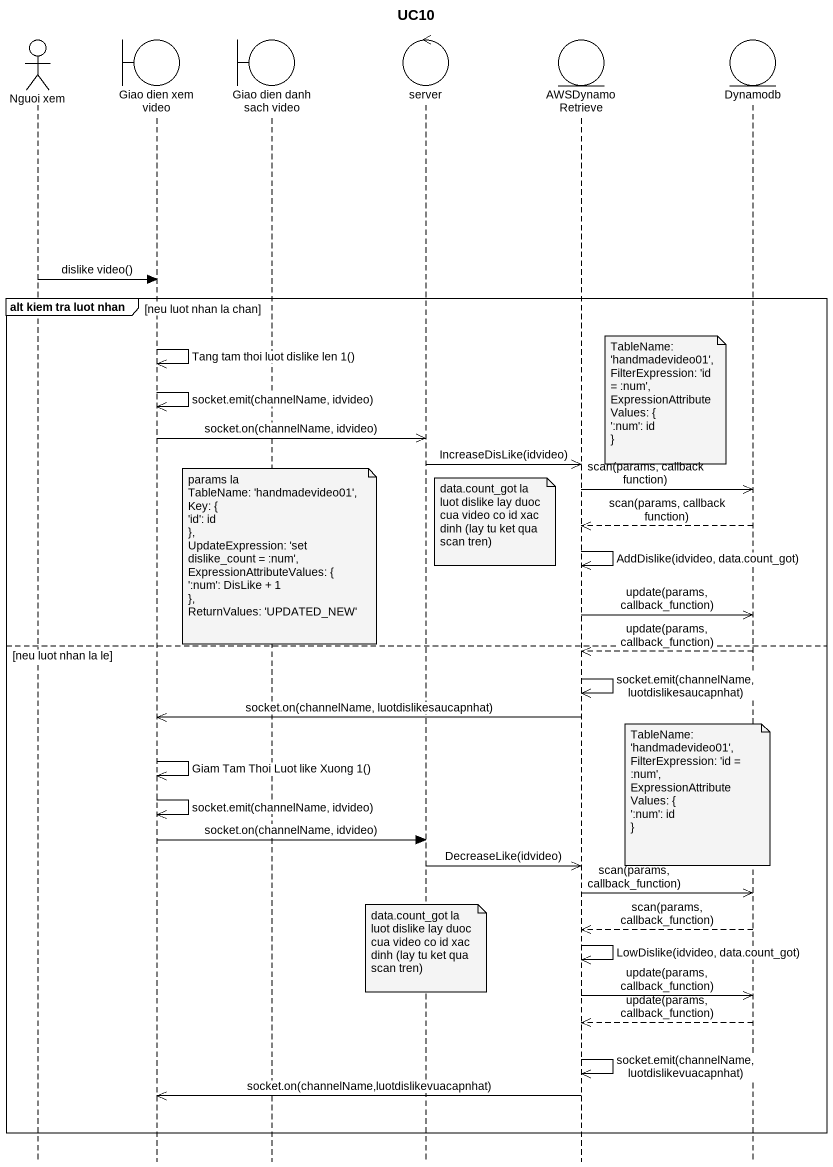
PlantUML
@startuml
title UC10
hide footbox
actor "Nguoi xem" as Nguoi_xem
boundary "Giao dien xem video" as Giao_dien_xem_video
boundary "Giao dien danh sach video" as Giao_dien_danh_sach_video
control server
entity AWSDynamoRetrieve
entity Dynamodb

Nguoi_xem -> Giao_dien_xem_video : dislike video()
group alt kiem tra luot nhan [neu luot nhan la chan]
  Giao_dien_xem_video ->> Giao_dien_xem_video : Tang tam thoi luot dislike len 1()
  Giao_dien_xem_video ->> Giao_dien_xem_video : socket.emit(channelName, idvideo)
  note right of AWSDynamoRetrieve
    TableName: 'handmadevideo01',
    FilterExpression: 'id = :num',
    ExpressionAttributeValues: {
    ~':num': id
    ~}
  end note
  Giao_dien_xem_video ->> server : socket.on(channelName, idvideo)
  server ->> AWSDynamoRetrieve : IncreaseDisLike(idvideo)
  AWSDynamoRetrieve ->> Dynamodb : scan(params, callback function)
  note right of server : data.count_got la luot dislike lay duoc cua video co id xac dinh (lay tu ket qua scan tren)
  Dynamodb -->> AWSDynamoRetrieve : scan(params, callback function)
  AWSDynamoRetrieve ->> AWSDynamoRetrieve : AddDislike(idvideo, data.count_got)
  note over Giao_dien_danh_sach_video
    params la
    TableName: 'handmadevideo01',
    Key: {
    ~'id': id
    ~},
    UpdateExpression: 'set dislike_count = :num',
    ExpressionAttributeValues: {
    ~':num': DisLike + 1
    ~},
    ReturnValues: 'UPDATED_NEW'
  end note
  AWSDynamoRetrieve ->> Dynamodb : update(params, callback_function)
else neu luot nhan la le
  Dynamodb -->> AWSDynamoRetrieve : update(params, callback_function)
  AWSDynamoRetrieve ->> AWSDynamoRetrieve : socket.emit(channelName, luotdislikesaucapnhat)
  AWSDynamoRetrieve ->> Giao_dien_xem_video : socket.on(channelName, luotdislikesaucapnhat)
  Giao_dien_xem_video ->> Giao_dien_xem_video : Giam Tam Thoi Luot like Xuong 1()
  note over Dynamodb
    TableName: 'handmadevideo01',
    FilterExpression: 'id = :num',
    ExpressionAttributeValues: {
    ~':num': id
    ~}
  end note
  Giao_dien_xem_video ->> Giao_dien_xem_video : socket.emit(channelName, idvideo)
  Giao_dien_xem_video -> server : socket.on(channelName, idvideo)
  server ->> AWSDynamoRetrieve : DecreaseLike(idvideo)
  AWSDynamoRetrieve ->> Dynamodb : scan(params, callback_function)
  Dynamodb -->> AWSDynamoRetrieve : scan(params, callback_function)
  AWSDynamoRetrieve ->> AWSDynamoRetrieve : LowDislike(idvideo, data.count_got)
  note over server : data.count_got la luot dislike lay duoc cua video co id xac dinh (lay tu ket qua scan tren)
  AWSDynamoRetrieve ->> Dynamodb : update(params, callback_function)
  Dynamodb -->> AWSDynamoRetrieve : update(params, callback_function)
  AWSDynamoRetrieve ->> AWSDynamoRetrieve : socket.emit(channelName,luotdislikevuacapnhat)
  AWSDynamoRetrieve ->> Giao_dien_xem_video : socket.on(channelName,luotdislikevuacapnhat)
end
@enduml
